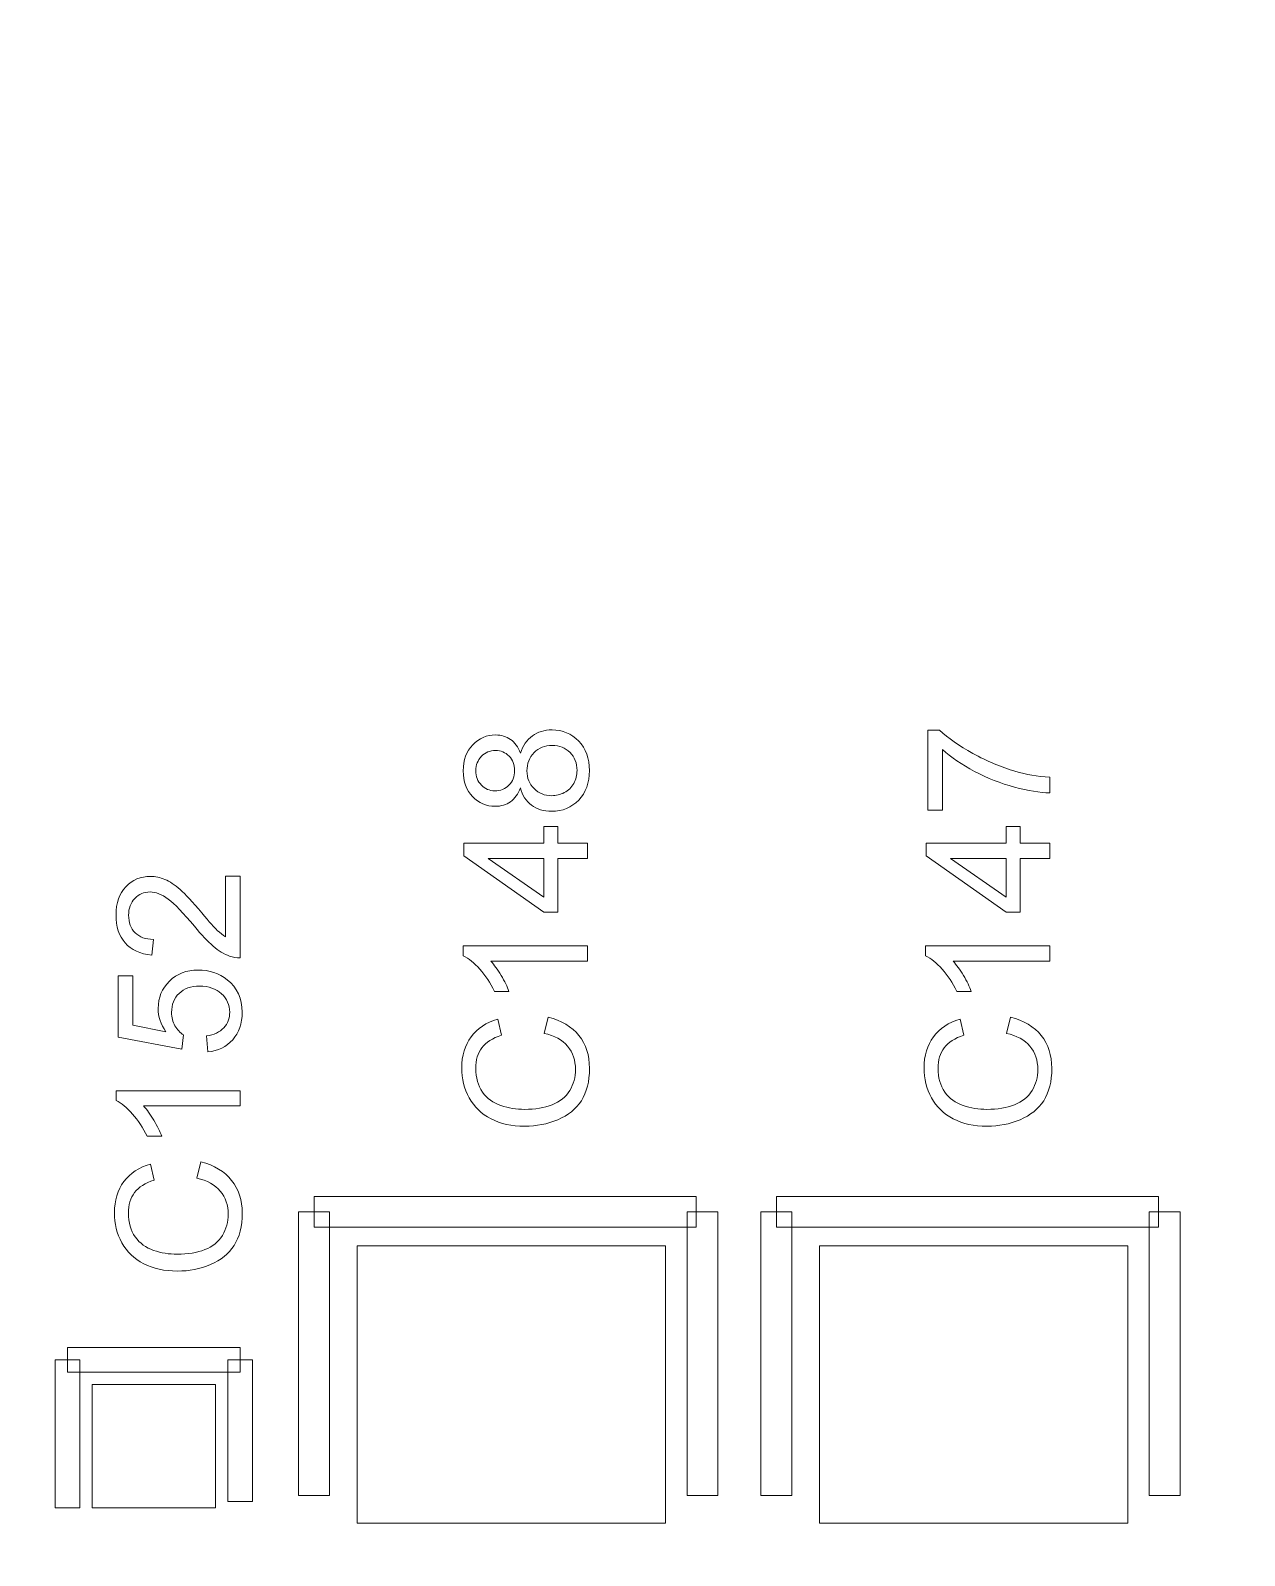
# Model space of a CAD drawing. Header units: millimetres. Extents: x -90 to 99, y -65 to 67.
# Drawn here: x -10.37 to -5.37, y -44.49 to -38.21 of the extents above; entities that cross this region are included whole.
import ezdxf

# ---------------------------------------------------------------- set-up
doc = ezdxf.new("R2010")
doc.units = ezdxf.units.MM
doc.header["$MEASUREMENT"] = 0
for name, color, linetype in [('BG_OUTLINE', 7, 'Continuous'), ('PG_SILKSCREEN_TOP', 7, 'Continuous'), ('PIN_TOP', 7, 'Continuous'), ('RD_SILKSCREEN_TOP', 7, 'Continuous')]:
    doc.layers.add(name, color=color, linetype=linetype)

msp = doc.modelspace()

# ---------------------------------------------------------------- linework, layer by layer
at = {"layer": 'BG_OUTLINE', "color": 3, "lineweight": 9}
msp.add_open_spline([(-71.7269, -61.8795), (-71.7269, -61.8795), (-71.7343, 42.2681), (-71.7343, 42.2681), (-71.7343, 42.2681), (-71.7348, 43.0066), (-71.4419, 43.715), (-70.92, 44.2375), (-70.92, 44.2375), (-70.3982, 44.76), (-69.6866, 45.0538), (-68.9482, 45.0543), (-68.9482, 45.0543), (-68.9482, 45.0543), (75.2046, 45.0543), (75.2046, 45.0543), (75.2046, 45.0543), (76.8319, 45.0552), (78.1763, 43.7805), (78.2661, 42.1556), (78.2661, 42.1556), (78.2661, 42.1556), (78.2661, 31.2814), (78.2661, 31.2814), (78.2661, 31.2814), (78.2661, 31.2814), (72.2646, 31.2814), (72.2646, 31.2814), (72.2646, 31.2814), (72.2646, 31.2814), (72.2646, 26.9814), (72.2646, 26.9814), (72.2646, 26.9814), (72.2646, 26.9814), (78.2661, 26.9814), (78.2661, 26.9814), (78.2661, 26.9814), (78.2661, 26.9814), (78.2661, 18.6553), (78.2661, 18.6553), (78.2661, 18.6553), (78.2661, 18.6553), (72.2496, 18.6553), (72.2496, 18.6553), (72.2496, 18.6553), (72.2496, 18.6553), (72.2496, 14.3553), (72.2496, 14.3553), (72.2496, 14.3553), (72.2496, 14.3553), (78.2661, 14.3553), (78.2661, 14.3553), (78.2661, 14.3553), (78.2661, 14.3553), (78.2661, 9.255), (78.2661, 9.255), (78.2661, 9.255), (78.2661, 9.255), (72.2648, 9.255), (72.2648, 9.255), (72.2648, 9.255), (72.2648, 9.255), (72.2648, 4.955), (72.2648, 4.955), (72.2648, 4.955), (72.2648, 4.955), (78.2661, 4.955), (78.2661, 4.955), (78.2661, 4.955), (78.2661, 4.955), (78.2661, -3.3762), (78.2661, -3.3762), (78.2661, -3.3762), (78.2661, -3.3762), (72.2445, -3.3762), (72.2445, -3.3762), (72.2445, -3.3762), (72.2445, -3.3762), (72.2445, -7.6762), (72.2445, -7.6762), (72.2445, -7.6762), (72.2445, -7.6762), (78.2661, -7.6762), (78.2661, -7.6762), (78.2661, -7.6762), (78.2661, -7.6762), (78.2661, -12.7615), (78.2661, -12.7615), (78.2661, -12.7615), (78.2661, -12.7615), (72.2651, -12.7615), (72.2651, -12.7615), (72.2651, -12.7615), (72.2651, -12.7615), (72.2651, -17.0615), (72.2651, -17.0615), (72.2651, -17.0615), (72.2651, -17.0615), (78.2661, -17.0615), (78.2661, -17.0615), (78.2661, -17.0615), (78.2661, -17.0615), (78.2661, -25.4097), (78.2661, -25.4097), (78.2661, -25.4097), (78.2661, -25.4097), (72.2656, -25.4097), (72.2656, -25.4097), (72.2656, -25.4097), (72.2656, -25.4097), (72.2656, -29.7097), (72.2656, -29.7097), (72.2656, -29.7097), (72.2656, -29.7097), (78.2661, -29.7097), (78.2661, -29.7097), (78.2661, -29.7097), (78.2661, -29.7097), (78.2661, -34.793), (78.2661, -34.793), (78.2661, -34.793), (78.2661, -34.793), (72.2679, -34.793), (72.2679, -34.793), (72.2679, -34.793), (72.2679, -34.793), (72.2679, -39.0929), (72.2679, -39.0929), (72.2679, -39.0929), (72.2679, -39.0929), (78.2661, -39.0929), (78.2661, -39.0929), (78.2661, -39.0929), (78.2661, -39.0929), (78.2661, -47.4269), (78.2661, -47.4269), (78.2661, -47.4269), (78.2661, -47.4269), (72.2679, -47.4269), (72.2679, -47.4269), (72.2679, -47.4269), (72.2679, -47.4269), (72.2679, -51.7269), (72.2679, -51.7269), (72.2679, -51.7269), (72.2679, -51.7269), (78.2661, -51.7269), (78.2661, -51.7269), (78.2661, -51.7269), (78.2661, -51.7269), (78.2661, -51.8138), (78.2661, -51.8138), (78.2661, -51.8138), (78.2661, -51.8138), (78.2656, -61.8468), (78.2656, -61.8468), (78.2656, -61.8468), (78.2661, -62.6669), (77.9407, -63.4536), (77.3612, -64.0339), (77.3612, -64.0339), (76.7817, -64.6142), (75.9915, -64.9405), (75.1713, -64.941), (75.1713, -64.941), (75.1713, -64.941), (-68.6609, -64.9456), (-68.6609, -64.9456), (-68.6609, -64.9456), (-69.4735, -64.9461), (-70.2531, -64.6237), (-70.8281, -64.0495), (-70.8281, -64.0495), (-71.4031, -63.4752), (-71.7264, -62.6922), (-71.7269, -61.8795)], degree=3, knots=[0, 0, 0, 0, 0.022727, 0.022727, 0.022727, 0.022727, 0.045455, 0.045455, 0.045455, 0.045455, 0.068182, 0.068182, 0.068182, 0.068182, 0.090909, 0.090909, 0.090909, 0.090909, 0.113636, 0.113636, 0.113636, 0.113636, 0.136364, 0.136364, 0.136364, 0.136364, 0.159091, 0.159091, 0.159091, 0.159091, 0.181818, 0.181818, 0.181818, 0.181818, 0.204545, 0.204545, 0.204545, 0.204545, 0.227273, 0.227273, 0.227273, 0.227273, 0.25, 0.25, 0.25, 0.25, 0.272727, 0.272727, 0.272727, 0.272727, 0.295455, 0.295455, 0.295455, 0.295455, 0.318182, 0.318182, 0.318182, 0.318182, 0.340909, 0.340909, 0.340909, 0.340909, 0.363636, 0.363636, 0.363636, 0.363636, 0.386364, 0.386364, 0.386364, 0.386364, 0.409091, 0.409091, 0.409091, 0.409091, 0.431818, 0.431818, 0.431818, 0.431818, 0.454545, 0.454545, 0.454545, 0.454545, 0.477273, 0.477273, 0.477273, 0.477273, 0.5, 0.5, 0.5, 0.5, 0.522727, 0.522727, 0.522727, 0.522727, 0.545455, 0.545455, 0.545455, 0.545455, 0.568182, 0.568182, 0.568182, 0.568182, 0.590909, 0.590909, 0.590909, 0.590909, 0.613636, 0.613636, 0.613636, 0.613636, 0.636364, 0.636364, 0.636364, 0.636364, 0.659091, 0.659091, 0.659091, 0.659091, 0.681818, 0.681818, 0.681818, 0.681818, 0.704545, 0.704545, 0.704545, 0.704545, 0.727273, 0.727273, 0.727273, 0.727273, 0.75, 0.75, 0.75, 0.75, 0.772727, 0.772727, 0.772727, 0.772727, 0.795455, 0.795455, 0.795455, 0.795455, 0.818182, 0.818182, 0.818182, 0.818182, 0.840909, 0.840909, 0.840909, 0.840909, 0.863636, 0.863636, 0.863636, 0.863636, 0.886364, 0.886364, 0.886364, 0.886364, 0.909091, 0.909091, 0.909091, 0.909091, 0.931818, 0.931818, 0.931818, 0.931818, 0.954545, 0.954545, 0.954545, 0.954545, 0.977273, 0.977273, 0.977273, 0.977273, 1, 1, 1, 1], dxfattribs=at)
at = {"layer": 'PG_SILKSCREEN_TOP', "color": 6, "lineweight": 9}
for points in [[(-9.1994, -43.1397), (-9.1994, -43.1397), (-9.1994, -43.0127), (-9.1994, -43.0127), (-9.1994, -43.0127), (-9.1994, -43.0127), (-7.6246, -43.0127), (-7.6246, -43.0127), (-7.6246, -43.0127), (-7.6246, -43.0127), (-7.6246, -43.1397), (-7.6246, -43.1397), (-7.6246, -43.1397), (-7.6246, -43.1397), (-9.1994, -43.1397), (-9.1994, -43.1397)], [(-7.2944, -43.1397), (-7.2944, -43.1397), (-7.2944, -43.0127), (-7.2944, -43.0127), (-7.2944, -43.0127), (-7.2944, -43.0127), (-5.7196, -43.0127), (-5.7196, -43.0127), (-5.7196, -43.0127), (-5.7196, -43.0127), (-5.7196, -43.1397), (-5.7196, -43.1397), (-5.7196, -43.1397), (-5.7196, -43.1397), (-7.2944, -43.1397), (-7.2944, -43.1397)], [(-9.1359, -44.2446), (-9.1359, -44.2446), (-9.2629, -44.2446), (-9.2629, -44.2446), (-9.2629, -44.2446), (-9.2629, -44.2446), (-9.2629, -43.0762), (-9.2629, -43.0762), (-9.2629, -43.0762), (-9.2629, -43.0762), (-9.1359, -43.0762), (-9.1359, -43.0762), (-9.1359, -43.0762), (-9.1359, -43.0762), (-9.1359, -44.2446), (-9.1359, -44.2446)], [(-7.6627, -43.0762), (-7.6627, -43.0762), (-7.5357, -43.0762), (-7.5357, -43.0762), (-7.5357, -43.0762), (-7.5357, -43.0762), (-7.5357, -44.2446), (-7.5357, -44.2446), (-7.5357, -44.2446), (-7.5357, -44.2446), (-7.6627, -44.2446), (-7.6627, -44.2446), (-7.6627, -44.2446), (-7.6627, -44.2446), (-7.6627, -43.0762), (-7.6627, -43.0762)], [(-7.2309, -44.2446), (-7.2309, -44.2446), (-7.3579, -44.2446), (-7.3579, -44.2446), (-7.3579, -44.2446), (-7.3579, -44.2446), (-7.3579, -43.0762), (-7.3579, -43.0762), (-7.3579, -43.0762), (-7.3579, -43.0762), (-7.2309, -43.0762), (-7.2309, -43.0762), (-7.2309, -43.0762), (-7.2309, -43.0762), (-7.2309, -44.2446), (-7.2309, -44.2446)], [(-5.7577, -43.0762), (-5.7577, -43.0762), (-5.6308, -43.0762), (-5.6308, -43.0762), (-5.6308, -43.0762), (-5.6308, -43.0762), (-5.6308, -44.2446), (-5.6308, -44.2446), (-5.6308, -44.2446), (-5.6308, -44.2446), (-5.7577, -44.2446), (-5.7577, -44.2446), (-5.7577, -44.2446), (-5.7577, -44.2446), (-5.7577, -43.0762), (-5.7577, -43.0762)], [(-10.2154, -43.7366), (-10.2154, -43.7366), (-10.2154, -43.635), (-10.2154, -43.635), (-10.2154, -43.635), (-10.2154, -43.635), (-9.5042, -43.635), (-9.5042, -43.635), (-9.5042, -43.635), (-9.5042, -43.635), (-9.5042, -43.7366), (-9.5042, -43.7366), (-9.5042, -43.7366), (-9.5042, -43.7366), (-10.2154, -43.7366), (-10.2154, -43.7366)], [(-10.1646, -44.2954), (-10.1646, -44.2954), (-10.2662, -44.2954), (-10.2662, -44.2954), (-10.2662, -44.2954), (-10.2662, -44.2954), (-10.2662, -43.6858), (-10.2662, -43.6858), (-10.2662, -43.6858), (-10.2662, -43.6858), (-10.1646, -43.6858), (-10.1646, -43.6858), (-10.1646, -43.6858), (-10.1646, -43.6858), (-10.1646, -44.2954), (-10.1646, -44.2954)], [(-9.555, -43.6858), (-9.555, -43.6858), (-9.4534, -43.6858), (-9.4534, -43.6858), (-9.4534, -43.6858), (-9.4534, -43.6858), (-9.4534, -44.27), (-9.4534, -44.27), (-9.4534, -44.27), (-9.4534, -44.27), (-9.555, -44.27), (-9.555, -44.27), (-9.555, -44.27), (-9.555, -44.27), (-9.555, -43.6858), (-9.555, -43.6858)]]:
    msp.add_open_spline(points, degree=3, knots=[0, 0, 0, 0, 0.25, 0.25, 0.25, 0.25, 0.5, 0.5, 0.5, 0.5, 0.75, 0.75, 0.75, 0.75, 1, 1, 1, 1], dxfattribs=at)
at = {"layer": 'PIN_TOP', "lineweight": 9}
for points in [[(-7.7516, -44.3589), (-7.7516, -44.3589), (-9.0216, -44.3589), (-9.0216, -44.3589), (-9.0216, -44.3589), (-9.0216, -44.3589), (-9.0216, -43.2159), (-9.0216, -43.2159), (-9.0216, -43.2159), (-9.0216, -43.2159), (-7.7516, -43.2159), (-7.7516, -43.2159), (-7.7516, -43.2159), (-7.7516, -43.2159), (-7.7516, -44.3589), (-7.7516, -44.3589)], [(-5.8466, -44.3589), (-5.8466, -44.3589), (-7.1166, -44.3589), (-7.1166, -44.3589), (-7.1166, -44.3589), (-7.1166, -44.3589), (-7.1166, -43.2159), (-7.1166, -43.2159), (-7.1166, -43.2159), (-7.1166, -43.2159), (-5.8466, -43.2159), (-5.8466, -43.2159), (-5.8466, -43.2159), (-5.8466, -43.2159), (-5.8466, -44.3589), (-5.8466, -44.3589)], [(-9.6058, -44.2954), (-9.6058, -44.2954), (-10.1138, -44.2954), (-10.1138, -44.2954), (-10.1138, -44.2954), (-10.1138, -44.2954), (-10.1138, -43.7874), (-10.1138, -43.7874), (-10.1138, -43.7874), (-10.1138, -43.7874), (-9.6058, -43.7874), (-9.6058, -43.7874), (-9.6058, -43.7874), (-9.6058, -43.7874), (-9.6058, -44.2954), (-9.6058, -44.2954)]]:
    msp.add_open_spline(points, degree=3, knots=[0, 0, 0, 0, 0.25, 0.25, 0.25, 0.25, 0.5, 0.5, 0.5, 0.5, 0.75, 0.75, 0.75, 0.75, 1, 1, 1, 1], dxfattribs=at)
at = {"layer": 'RD_SILKSCREEN_TOP', "color": 8, "lineweight": 9}
for points, knots in [([(-8.3493, -41.3283), (-8.3587, -41.3543), (-8.3723, -41.3735), (-8.3899, -41.3861), (-8.3899, -41.3861), (-8.4075, -41.3985), (-8.4286, -41.4048), (-8.4531, -41.4048), (-8.4531, -41.4048), (-8.4902, -41.4048), (-8.5213, -41.3915), (-8.5465, -41.3648), (-8.5465, -41.3648), (-8.5718, -41.3382), (-8.5844, -41.3029), (-8.5844, -41.2586), (-8.5844, -41.2586), (-8.5844, -41.2142), (-8.5715, -41.1784), (-8.5457, -41.1512), (-8.5457, -41.1512), (-8.5198, -41.1242), (-8.4884, -41.1107), (-8.4513, -41.1107), (-8.4513, -41.1107), (-8.4277, -41.1107), (-8.4072, -41.1169), (-8.3897, -41.1292), (-8.3897, -41.1292), (-8.3723, -41.1416), (-8.3587, -41.1604), (-8.3493, -41.1856), (-8.3493, -41.1856), (-8.3391, -41.1544), (-8.3227, -41.1306), (-8.3, -41.1143), (-8.3, -41.1143), (-8.2773, -41.098), (-8.2502, -41.0898), (-8.2188, -41.0898), (-8.2188, -41.0898), (-8.1751, -41.0898), (-8.1386, -41.1053), (-8.109, -41.136), (-8.109, -41.136), (-8.0794, -41.1668), (-8.0645, -41.2073), (-8.0645, -41.2576), (-8.0645, -41.2576), (-8.0645, -41.3078), (-8.0794, -41.3482), (-8.1091, -41.3791), (-8.1091, -41.3791), (-8.1389, -41.4099), (-8.176, -41.4253), (-8.2204, -41.4253), (-8.2204, -41.4253), (-8.2535, -41.4253), (-8.2812, -41.4169), (-8.3036, -41.4), (-8.3036, -41.4), (-8.3259, -41.3833), (-8.3412, -41.3594), (-8.3493, -41.3283)], [0, 0, 0, 0, 0.0625, 0.0625, 0.0625, 0.0625, 0.125, 0.125, 0.125, 0.125, 0.1875, 0.1875, 0.1875, 0.1875, 0.25, 0.25, 0.25, 0.25, 0.3125, 0.3125, 0.3125, 0.3125, 0.375, 0.375, 0.375, 0.375, 0.4375, 0.4375, 0.4375, 0.4375, 0.5, 0.5, 0.5, 0.5, 0.5625, 0.5625, 0.5625, 0.5625, 0.625, 0.625, 0.625, 0.625, 0.6875, 0.6875, 0.6875, 0.6875, 0.75, 0.75, 0.75, 0.75, 0.8125, 0.8125, 0.8125, 0.8125, 0.875, 0.875, 0.875, 0.875, 0.9375, 0.9375, 0.9375, 0.9375, 1, 1, 1, 1]), ([(-6.6106, -41.4204), (-6.6106, -41.4204), (-6.6707, -41.4204), (-6.6707, -41.4204), (-6.6707, -41.4204), (-6.6707, -41.4204), (-6.6707, -41.0909), (-6.6707, -41.0909), (-6.6707, -41.0909), (-6.6707, -41.0909), (-6.6221, -41.0909), (-6.6221, -41.0909), (-6.6221, -41.0909), (-6.5876, -41.1233), (-6.5417, -41.1554), (-6.4846, -41.1873), (-6.4846, -41.1873), (-6.4274, -41.219), (-6.3685, -41.2437), (-6.3082, -41.261), (-6.3082, -41.261), (-6.2655, -41.2736), (-6.2189, -41.2815), (-6.1682, -41.285), (-6.1682, -41.285), (-6.1682, -41.285), (-6.1682, -41.3492), (-6.1682, -41.3492), (-6.1682, -41.3492), (-6.2083, -41.3485), (-6.2566, -41.3407), (-6.3134, -41.3256), (-6.3134, -41.3256), (-6.3701, -41.3106), (-6.4248, -41.289), (-6.4775, -41.2609), (-6.4775, -41.2609), (-6.5301, -41.2327), (-6.5745, -41.2028), (-6.6106, -41.171), (-6.6106, -41.171), (-6.6106, -41.171), (-6.6106, -41.4204), (-6.6106, -41.4204)], [0, 0, 0, 0, 0.090909, 0.090909, 0.090909, 0.090909, 0.181818, 0.181818, 0.181818, 0.181818, 0.272727, 0.272727, 0.272727, 0.272727, 0.363636, 0.363636, 0.363636, 0.363636, 0.454545, 0.454545, 0.454545, 0.454545, 0.545455, 0.545455, 0.545455, 0.545455, 0.636364, 0.636364, 0.636364, 0.636364, 0.727273, 0.727273, 0.727273, 0.727273, 0.818182, 0.818182, 0.818182, 0.818182, 0.909091, 0.909091, 0.909091, 0.909091, 1, 1, 1, 1]), ([(-8.2201, -41.3611), (-8.2023, -41.3611), (-8.185, -41.3568), (-8.1684, -41.3484), (-8.1684, -41.3484), (-8.1517, -41.34), (-8.1387, -41.3274), (-8.1296, -41.3107), (-8.1296, -41.3107), (-8.1205, -41.294), (-8.1159, -41.2761), (-8.1159, -41.2569), (-8.1159, -41.2569), (-8.1159, -41.227), (-8.1255, -41.2023), (-8.1448, -41.1829), (-8.1448, -41.1829), (-8.164, -41.1635), (-8.1884, -41.1537), (-8.218, -41.1537), (-8.218, -41.1537), (-8.2482, -41.1537), (-8.273, -41.1637), (-8.2927, -41.1837), (-8.2927, -41.1837), (-8.3124, -41.2038), (-8.3222, -41.2289), (-8.3222, -41.259), (-8.3222, -41.259), (-8.3222, -41.2884), (-8.3125, -41.3127), (-8.2931, -41.332), (-8.2931, -41.332), (-8.2735, -41.3513), (-8.2492, -41.3611), (-8.2201, -41.3611)], [0, 0, 0, 0, 0.111111, 0.111111, 0.111111, 0.111111, 0.222222, 0.222222, 0.222222, 0.222222, 0.333333, 0.333333, 0.333333, 0.333333, 0.444444, 0.444444, 0.444444, 0.444444, 0.555556, 0.555556, 0.555556, 0.555556, 0.666667, 0.666667, 0.666667, 0.666667, 0.777778, 0.777778, 0.777778, 0.777778, 0.888889, 0.888889, 0.888889, 0.888889, 1, 1, 1, 1]), ([(-8.4552, -41.3409), (-8.4312, -41.3409), (-8.4115, -41.3331), (-8.3962, -41.3177), (-8.3962, -41.3177), (-8.3809, -41.3021), (-8.3732, -41.282), (-8.3732, -41.2572), (-8.3732, -41.2572), (-8.3732, -41.2332), (-8.3808, -41.2134), (-8.396, -41.1979), (-8.396, -41.1979), (-8.4111, -41.1825), (-8.4297, -41.175), (-8.4517, -41.175), (-8.4517, -41.175), (-8.4747, -41.175), (-8.4939, -41.1828), (-8.5095, -41.1987), (-8.5095, -41.1987), (-8.5252, -41.2145), (-8.533, -41.2342), (-8.533, -41.2579), (-8.533, -41.2579), (-8.533, -41.2818), (-8.5253, -41.3015), (-8.5101, -41.3173), (-8.5101, -41.3173), (-8.4948, -41.3331), (-8.4765, -41.3409), (-8.4552, -41.3409)], [0, 0, 0, 0, 0.125, 0.125, 0.125, 0.125, 0.25, 0.25, 0.25, 0.25, 0.375, 0.375, 0.375, 0.375, 0.5, 0.5, 0.5, 0.5, 0.625, 0.625, 0.625, 0.625, 0.75, 0.75, 0.75, 0.75, 0.875, 0.875, 0.875, 0.875, 1, 1, 1, 1]), ([(-8.0732, -41.6198), (-8.0732, -41.6198), (-8.1951, -41.6198), (-8.1951, -41.6198), (-8.1951, -41.6198), (-8.1951, -41.6198), (-8.1951, -41.8406), (-8.1951, -41.8406), (-8.1951, -41.8406), (-8.1951, -41.8406), (-8.2524, -41.8406), (-8.2524, -41.8406), (-8.2524, -41.8406), (-8.2524, -41.8406), (-8.5823, -41.6083), (-8.5823, -41.6083), (-8.5823, -41.6083), (-8.5823, -41.6083), (-8.5823, -41.5572), (-8.5823, -41.5572), (-8.5823, -41.5572), (-8.5823, -41.5572), (-8.2524, -41.5572), (-8.2524, -41.5572), (-8.2524, -41.5572), (-8.2524, -41.5572), (-8.2524, -41.4884), (-8.2524, -41.4884), (-8.2524, -41.4884), (-8.2524, -41.4884), (-8.1951, -41.4884), (-8.1951, -41.4884), (-8.1951, -41.4884), (-8.1951, -41.4884), (-8.1951, -41.5572), (-8.1951, -41.5572), (-8.1951, -41.5572), (-8.1951, -41.5572), (-8.0732, -41.5572), (-8.0732, -41.5572), (-8.0732, -41.5572), (-8.0732, -41.5572), (-8.0732, -41.6198), (-8.0732, -41.6198)], [0, 0, 0, 0, 0.090909, 0.090909, 0.090909, 0.090909, 0.181818, 0.181818, 0.181818, 0.181818, 0.272727, 0.272727, 0.272727, 0.272727, 0.363636, 0.363636, 0.363636, 0.363636, 0.454545, 0.454545, 0.454545, 0.454545, 0.545455, 0.545455, 0.545455, 0.545455, 0.636364, 0.636364, 0.636364, 0.636364, 0.727273, 0.727273, 0.727273, 0.727273, 0.818182, 0.818182, 0.818182, 0.818182, 0.909091, 0.909091, 0.909091, 0.909091, 1, 1, 1, 1]), ([(-6.1682, -41.6198), (-6.1682, -41.6198), (-6.2901, -41.6198), (-6.2901, -41.6198), (-6.2901, -41.6198), (-6.2901, -41.6198), (-6.2901, -41.8406), (-6.2901, -41.8406), (-6.2901, -41.8406), (-6.2901, -41.8406), (-6.3474, -41.8406), (-6.3474, -41.8406), (-6.3474, -41.8406), (-6.3474, -41.8406), (-6.6773, -41.6083), (-6.6773, -41.6083), (-6.6773, -41.6083), (-6.6773, -41.6083), (-6.6773, -41.5572), (-6.6773, -41.5572), (-6.6773, -41.5572), (-6.6773, -41.5572), (-6.3474, -41.5572), (-6.3474, -41.5572), (-6.3474, -41.5572), (-6.3474, -41.5572), (-6.3474, -41.4884), (-6.3474, -41.4884), (-6.3474, -41.4884), (-6.3474, -41.4884), (-6.2901, -41.4884), (-6.2901, -41.4884), (-6.2901, -41.4884), (-6.2901, -41.4884), (-6.2901, -41.5572), (-6.2901, -41.5572), (-6.2901, -41.5572), (-6.2901, -41.5572), (-6.1682, -41.5572), (-6.1682, -41.5572), (-6.1682, -41.5572), (-6.1682, -41.5572), (-6.1682, -41.6198), (-6.1682, -41.6198)], [0, 0, 0, 0, 0.090909, 0.090909, 0.090909, 0.090909, 0.181818, 0.181818, 0.181818, 0.181818, 0.272727, 0.272727, 0.272727, 0.272727, 0.363636, 0.363636, 0.363636, 0.363636, 0.454545, 0.454545, 0.454545, 0.454545, 0.545455, 0.545455, 0.545455, 0.545455, 0.636364, 0.636364, 0.636364, 0.636364, 0.727273, 0.727273, 0.727273, 0.727273, 0.818182, 0.818182, 0.818182, 0.818182, 0.909091, 0.909091, 0.909091, 0.909091, 1, 1, 1, 1]), ([(-8.2524, -41.6198), (-8.2524, -41.6198), (-8.4819, -41.6198), (-8.4819, -41.6198), (-8.4819, -41.6198), (-8.4819, -41.6198), (-8.2524, -41.7791), (-8.2524, -41.7791), (-8.2524, -41.7791), (-8.2524, -41.7791), (-8.2524, -41.6198), (-8.2524, -41.6198)], [0, 0, 0, 0, 0.333333, 0.333333, 0.333333, 0.333333, 0.666667, 0.666667, 0.666667, 0.666667, 1, 1, 1, 1]), ([(-6.3474, -41.6198), (-6.3474, -41.6198), (-6.5769, -41.6198), (-6.5769, -41.6198), (-6.5769, -41.6198), (-6.5769, -41.6198), (-6.3474, -41.7791), (-6.3474, -41.7791), (-6.3474, -41.7791), (-6.3474, -41.7791), (-6.3474, -41.6198), (-6.3474, -41.6198)], [0, 0, 0, 0, 0.333333, 0.333333, 0.333333, 0.333333, 0.666667, 0.666667, 0.666667, 0.666667, 1, 1, 1, 1]), ([(-9.5643, -41.6929), (-9.5643, -41.6929), (-9.5042, -41.6929), (-9.5042, -41.6929), (-9.5042, -41.6929), (-9.5042, -41.6929), (-9.5042, -42.0294), (-9.5042, -42.0294), (-9.5042, -42.0294), (-9.5193, -42.0299), (-9.5337, -42.0275), (-9.5476, -42.0222), (-9.5476, -42.0222), (-9.5706, -42.0137), (-9.5931, -41.9999), (-9.6154, -41.9811), (-9.6154, -41.9811), (-9.6375, -41.9621), (-9.6633, -41.9348), (-9.6924, -41.8993), (-9.6924, -41.8993), (-9.7378, -41.8439), (-9.7737, -41.8065), (-9.8003, -41.787), (-9.8003, -41.787), (-9.8267, -41.7676), (-9.8519, -41.7579), (-9.8754, -41.7579), (-9.8754, -41.7579), (-9.9002, -41.7579), (-9.9211, -41.7668), (-9.9382, -41.7844), (-9.9382, -41.7844), (-9.9551, -41.8022), (-9.9636, -41.8253), (-9.9636, -41.8538), (-9.9636, -41.8538), (-9.9636, -41.8839), (-9.9546, -41.9079), (-9.9365, -41.9259), (-9.9365, -41.9259), (-9.9185, -41.9441), (-9.8935, -41.9532), (-9.8616, -41.9534), (-9.8616, -41.9534), (-9.8616, -41.9534), (-9.8681, -42.0177), (-9.8681, -42.0177), (-9.8681, -42.0177), (-9.9161, -42.0133), (-9.9526, -41.9967), (-9.9777, -41.968), (-9.9777, -41.968), (-10.0029, -41.9393), (-10.0154, -41.9007), (-10.0154, -41.8523), (-10.0154, -41.8523), (-10.0154, -41.8035), (-10.0018, -41.7649), (-9.9748, -41.7364), (-9.9748, -41.7364), (-9.9476, -41.7078), (-9.9141, -41.6936), (-9.874, -41.6936), (-9.874, -41.6936), (-9.8536, -41.6936), (-9.8336, -41.6978), (-9.8139, -41.7062), (-9.8139, -41.7062), (-9.7943, -41.7145), (-9.7735, -41.7284), (-9.7518, -41.7477), (-9.7518, -41.7477), (-9.73, -41.767), (-9.7001, -41.7991), (-9.6622, -41.844), (-9.6622, -41.844), (-9.6307, -41.8815), (-9.6093, -41.9056), (-9.5981, -41.9162), (-9.5981, -41.9162), (-9.5869, -41.9269), (-9.5757, -41.9357), (-9.5643, -41.9427), (-9.5643, -41.9427), (-9.5643, -41.9427), (-9.5643, -41.6929), (-9.5643, -41.6929)], [0, 0, 0, 0, 0.045455, 0.045455, 0.045455, 0.045455, 0.090909, 0.090909, 0.090909, 0.090909, 0.136364, 0.136364, 0.136364, 0.136364, 0.181818, 0.181818, 0.181818, 0.181818, 0.227273, 0.227273, 0.227273, 0.227273, 0.272727, 0.272727, 0.272727, 0.272727, 0.318182, 0.318182, 0.318182, 0.318182, 0.363636, 0.363636, 0.363636, 0.363636, 0.409091, 0.409091, 0.409091, 0.409091, 0.454545, 0.454545, 0.454545, 0.454545, 0.5, 0.5, 0.5, 0.5, 0.545455, 0.545455, 0.545455, 0.545455, 0.590909, 0.590909, 0.590909, 0.590909, 0.636364, 0.636364, 0.636364, 0.636364, 0.681818, 0.681818, 0.681818, 0.681818, 0.727273, 0.727273, 0.727273, 0.727273, 0.772727, 0.772727, 0.772727, 0.772727, 0.818182, 0.818182, 0.818182, 0.818182, 0.863636, 0.863636, 0.863636, 0.863636, 0.909091, 0.909091, 0.909091, 0.909091, 0.954545, 0.954545, 0.954545, 0.954545, 1, 1, 1, 1]), ([(-8.0732, -41.9802), (-8.0732, -41.9802), (-8.0732, -42.0426), (-8.0732, -42.0426), (-8.0732, -42.0426), (-8.0732, -42.0426), (-8.4715, -42.0426), (-8.4715, -42.0426), (-8.4715, -42.0426), (-8.4571, -42.0577), (-8.4428, -42.0774), (-8.4284, -42.1018), (-8.4284, -42.1018), (-8.4141, -42.1263), (-8.4033, -42.1483), (-8.3962, -42.1677), (-8.3962, -42.1677), (-8.3962, -42.1677), (-8.4565, -42.1677), (-8.4565, -42.1677), (-8.4565, -42.1677), (-8.473, -42.1327), (-8.4929, -42.1021), (-8.5163, -42.076), (-8.5163, -42.076), (-8.5397, -42.0499), (-8.5624, -42.0313), (-8.5844, -42.0204), (-8.5844, -42.0204), (-8.5844, -42.0204), (-8.5844, -41.9802), (-8.5844, -41.9802), (-8.5844, -41.9802), (-8.5844, -41.9802), (-8.0732, -41.9802), (-8.0732, -41.9802)], [0, 0, 0, 0, 0.111111, 0.111111, 0.111111, 0.111111, 0.222222, 0.222222, 0.222222, 0.222222, 0.333333, 0.333333, 0.333333, 0.333333, 0.444444, 0.444444, 0.444444, 0.444444, 0.555556, 0.555556, 0.555556, 0.555556, 0.666667, 0.666667, 0.666667, 0.666667, 0.777778, 0.777778, 0.777778, 0.777778, 0.888889, 0.888889, 0.888889, 0.888889, 1, 1, 1, 1]), ([(-6.1682, -41.9802), (-6.1682, -41.9802), (-6.1682, -42.0426), (-6.1682, -42.0426), (-6.1682, -42.0426), (-6.1682, -42.0426), (-6.5665, -42.0426), (-6.5665, -42.0426), (-6.5665, -42.0426), (-6.5521, -42.0577), (-6.5378, -42.0774), (-6.5234, -42.1018), (-6.5234, -42.1018), (-6.5091, -42.1263), (-6.4983, -42.1483), (-6.4912, -42.1677), (-6.4912, -42.1677), (-6.4912, -42.1677), (-6.5515, -42.1677), (-6.5515, -42.1677), (-6.5515, -42.1677), (-6.568, -42.1327), (-6.5879, -42.1021), (-6.6113, -42.076), (-6.6113, -42.076), (-6.6347, -42.0499), (-6.6574, -42.0313), (-6.6794, -42.0204), (-6.6794, -42.0204), (-6.6794, -42.0204), (-6.6794, -41.9802), (-6.6794, -41.9802), (-6.6794, -41.9802), (-6.6794, -41.9802), (-6.1682, -41.9802), (-6.1682, -41.9802)], [0, 0, 0, 0, 0.111111, 0.111111, 0.111111, 0.111111, 0.222222, 0.222222, 0.222222, 0.222222, 0.333333, 0.333333, 0.333333, 0.333333, 0.444444, 0.444444, 0.444444, 0.444444, 0.555556, 0.555556, 0.555556, 0.555556, 0.666667, 0.666667, 0.666667, 0.666667, 0.777778, 0.777778, 0.777778, 0.777778, 0.888889, 0.888889, 0.888889, 0.888889, 1, 1, 1, 1]), ([(-9.6375, -42.417), (-9.6375, -42.417), (-9.6431, -42.3513), (-9.6431, -42.3513), (-9.6431, -42.3513), (-9.6111, -42.3465), (-9.5872, -42.3352), (-9.5711, -42.3175), (-9.5711, -42.3175), (-9.5549, -42.2998), (-9.5469, -42.2784), (-9.5469, -42.2534), (-9.5469, -42.2534), (-9.5469, -42.2233), (-9.5583, -42.1978), (-9.5809, -42.1771), (-9.5809, -42.1771), (-9.6036, -42.1562), (-9.6338, -42.1458), (-9.6712, -42.1458), (-9.6712, -42.1458), (-9.7069, -42.1458), (-9.735, -42.1557), (-9.7556, -42.1758), (-9.7556, -42.1758), (-9.7762, -42.1958), (-9.7865, -42.222), (-9.7865, -42.2545), (-9.7865, -42.2545), (-9.7865, -42.2746), (-9.7819, -42.2928), (-9.7728, -42.309), (-9.7728, -42.309), (-9.7637, -42.3252), (-9.7518, -42.3379), (-9.7372, -42.3472), (-9.7372, -42.3472), (-9.7372, -42.3472), (-9.7448, -42.4058), (-9.7448, -42.4058), (-9.7448, -42.4058), (-9.7448, -42.4058), (-10.0063, -42.3565), (-10.0063, -42.3565), (-10.0063, -42.3565), (-10.0063, -42.3565), (-10.0063, -42.1033), (-10.0063, -42.1033), (-10.0063, -42.1033), (-10.0063, -42.1033), (-9.9466, -42.1033), (-9.9466, -42.1033), (-9.9466, -42.1033), (-9.9466, -42.1033), (-9.9466, -42.3065), (-9.9466, -42.3065), (-9.9466, -42.3065), (-9.9466, -42.3065), (-9.8098, -42.334), (-9.8098, -42.334), (-9.8098, -42.334), (-9.8311, -42.3034), (-9.8418, -42.2713), (-9.8418, -42.2378), (-9.8418, -42.2378), (-9.8418, -42.1933), (-9.8264, -42.1559), (-9.7956, -42.1253), (-9.7956, -42.1253), (-9.7647, -42.0947), (-9.7251, -42.0794), (-9.6768, -42.0794), (-9.6768, -42.0794), (-9.6307, -42.0794), (-9.5908, -42.0929), (-9.5573, -42.1197), (-9.5573, -42.1197), (-9.5162, -42.1524), (-9.4955, -42.197), (-9.4955, -42.2534), (-9.4955, -42.2534), (-9.4955, -42.2998), (-9.5085, -42.3376), (-9.5344, -42.3668), (-9.5344, -42.3668), (-9.5604, -42.3961), (-9.5948, -42.4128), (-9.6375, -42.417)], [0, 0, 0, 0, 0.045455, 0.045455, 0.045455, 0.045455, 0.090909, 0.090909, 0.090909, 0.090909, 0.136364, 0.136364, 0.136364, 0.136364, 0.181818, 0.181818, 0.181818, 0.181818, 0.227273, 0.227273, 0.227273, 0.227273, 0.272727, 0.272727, 0.272727, 0.272727, 0.318182, 0.318182, 0.318182, 0.318182, 0.363636, 0.363636, 0.363636, 0.363636, 0.409091, 0.409091, 0.409091, 0.409091, 0.454545, 0.454545, 0.454545, 0.454545, 0.5, 0.5, 0.5, 0.5, 0.545455, 0.545455, 0.545455, 0.545455, 0.590909, 0.590909, 0.590909, 0.590909, 0.636364, 0.636364, 0.636364, 0.636364, 0.681818, 0.681818, 0.681818, 0.681818, 0.727273, 0.727273, 0.727273, 0.727273, 0.772727, 0.772727, 0.772727, 0.772727, 0.818182, 0.818182, 0.818182, 0.818182, 0.863636, 0.863636, 0.863636, 0.863636, 0.909091, 0.909091, 0.909091, 0.909091, 0.954545, 0.954545, 0.954545, 0.954545, 1, 1, 1, 1]), ([(-8.2517, -42.3406), (-8.2517, -42.3406), (-8.2346, -42.2732), (-8.2346, -42.2732), (-8.2346, -42.2732), (-8.1794, -42.2873), (-8.1372, -42.3128), (-8.108, -42.3494), (-8.108, -42.3494), (-8.079, -42.3861), (-8.0645, -42.431), (-8.0645, -42.4841), (-8.0645, -42.4841), (-8.0645, -42.5389), (-8.0757, -42.5835), (-8.098, -42.6179), (-8.098, -42.6179), (-8.1204, -42.6523), (-8.1527, -42.6785), (-8.1951, -42.6964), (-8.1951, -42.6964), (-8.2375, -42.7143), (-8.283, -42.7233), (-8.3316, -42.7233), (-8.3316, -42.7233), (-8.3846, -42.7233), (-8.4308, -42.7132), (-8.4703, -42.6929), (-8.4703, -42.6929), (-8.5098, -42.6726), (-8.5397, -42.6438), (-8.5603, -42.6064), (-8.5603, -42.6064), (-8.5808, -42.569), (-8.591, -42.5279), (-8.591, -42.483), (-8.591, -42.483), (-8.591, -42.432), (-8.578, -42.3892), (-8.5521, -42.3545), (-8.5521, -42.3545), (-8.5261, -42.3198), (-8.4897, -42.2956), (-8.4427, -42.282), (-8.4427, -42.282), (-8.4427, -42.282), (-8.427, -42.3482), (-8.427, -42.3482), (-8.427, -42.3482), (-8.4641, -42.3601), (-8.491, -42.3771), (-8.508, -42.3997), (-8.508, -42.3997), (-8.5249, -42.4221), (-8.5333, -42.4503), (-8.5333, -42.4844), (-8.5333, -42.4844), (-8.5333, -42.5235), (-8.524, -42.5561), (-8.5053, -42.5824), (-8.5053, -42.5824), (-8.4864, -42.6088), (-8.4613, -42.6272), (-8.4296, -42.6378), (-8.4296, -42.6378), (-8.3981, -42.6485), (-8.3655, -42.6538), (-8.332, -42.6538), (-8.332, -42.6538), (-8.2886, -42.6538), (-8.2509, -42.6475), (-8.2185, -42.635), (-8.2185, -42.635), (-8.1863, -42.6223), (-8.1621, -42.6027), (-8.1461, -42.576), (-8.1461, -42.576), (-8.1301, -42.5494), (-8.1222, -42.5206), (-8.1222, -42.4895), (-8.1222, -42.4895), (-8.1222, -42.4518), (-8.1331, -42.4199), (-8.1548, -42.3937), (-8.1548, -42.3937), (-8.1766, -42.3675), (-8.2089, -42.3499), (-8.2517, -42.3406)], [0, 0, 0, 0, 0.045455, 0.045455, 0.045455, 0.045455, 0.090909, 0.090909, 0.090909, 0.090909, 0.136364, 0.136364, 0.136364, 0.136364, 0.181818, 0.181818, 0.181818, 0.181818, 0.227273, 0.227273, 0.227273, 0.227273, 0.272727, 0.272727, 0.272727, 0.272727, 0.318182, 0.318182, 0.318182, 0.318182, 0.363636, 0.363636, 0.363636, 0.363636, 0.409091, 0.409091, 0.409091, 0.409091, 0.454545, 0.454545, 0.454545, 0.454545, 0.5, 0.5, 0.5, 0.5, 0.545455, 0.545455, 0.545455, 0.545455, 0.590909, 0.590909, 0.590909, 0.590909, 0.636364, 0.636364, 0.636364, 0.636364, 0.681818, 0.681818, 0.681818, 0.681818, 0.727273, 0.727273, 0.727273, 0.727273, 0.772727, 0.772727, 0.772727, 0.772727, 0.818182, 0.818182, 0.818182, 0.818182, 0.863636, 0.863636, 0.863636, 0.863636, 0.909091, 0.909091, 0.909091, 0.909091, 0.954545, 0.954545, 0.954545, 0.954545, 1, 1, 1, 1]), ([(-6.3467, -42.3406), (-6.3467, -42.3406), (-6.3296, -42.2732), (-6.3296, -42.2732), (-6.3296, -42.2732), (-6.2744, -42.2873), (-6.2322, -42.3128), (-6.203, -42.3494), (-6.203, -42.3494), (-6.174, -42.3861), (-6.1595, -42.431), (-6.1595, -42.4841), (-6.1595, -42.4841), (-6.1595, -42.5389), (-6.1707, -42.5835), (-6.193, -42.6179), (-6.193, -42.6179), (-6.2154, -42.6523), (-6.2477, -42.6785), (-6.2901, -42.6964), (-6.2901, -42.6964), (-6.3325, -42.7143), (-6.378, -42.7233), (-6.4266, -42.7233), (-6.4266, -42.7233), (-6.4796, -42.7233), (-6.5258, -42.7132), (-6.5653, -42.6929), (-6.5653, -42.6929), (-6.6048, -42.6726), (-6.6347, -42.6438), (-6.6553, -42.6064), (-6.6553, -42.6064), (-6.6758, -42.569), (-6.686, -42.5279), (-6.686, -42.483), (-6.686, -42.483), (-6.686, -42.432), (-6.673, -42.3892), (-6.6471, -42.3545), (-6.6471, -42.3545), (-6.6211, -42.3198), (-6.5847, -42.2956), (-6.5377, -42.282), (-6.5377, -42.282), (-6.5377, -42.282), (-6.522, -42.3482), (-6.522, -42.3482), (-6.522, -42.3482), (-6.5591, -42.3601), (-6.586, -42.3771), (-6.603, -42.3997), (-6.603, -42.3997), (-6.6199, -42.4221), (-6.6283, -42.4503), (-6.6283, -42.4844), (-6.6283, -42.4844), (-6.6283, -42.5235), (-6.619, -42.5561), (-6.6003, -42.5824), (-6.6003, -42.5824), (-6.5814, -42.6088), (-6.5563, -42.6272), (-6.5246, -42.6378), (-6.5246, -42.6378), (-6.4931, -42.6485), (-6.4605, -42.6538), (-6.427, -42.6538), (-6.427, -42.6538), (-6.3836, -42.6538), (-6.3459, -42.6475), (-6.3135, -42.635), (-6.3135, -42.635), (-6.2813, -42.6223), (-6.2571, -42.6027), (-6.2411, -42.576), (-6.2411, -42.576), (-6.2251, -42.5494), (-6.2172, -42.5206), (-6.2172, -42.4895), (-6.2172, -42.4895), (-6.2172, -42.4518), (-6.2281, -42.4199), (-6.2498, -42.3937), (-6.2498, -42.3937), (-6.2716, -42.3675), (-6.3039, -42.3499), (-6.3467, -42.3406)], [0, 0, 0, 0, 0.045455, 0.045455, 0.045455, 0.045455, 0.090909, 0.090909, 0.090909, 0.090909, 0.136364, 0.136364, 0.136364, 0.136364, 0.181818, 0.181818, 0.181818, 0.181818, 0.227273, 0.227273, 0.227273, 0.227273, 0.272727, 0.272727, 0.272727, 0.272727, 0.318182, 0.318182, 0.318182, 0.318182, 0.363636, 0.363636, 0.363636, 0.363636, 0.409091, 0.409091, 0.409091, 0.409091, 0.454545, 0.454545, 0.454545, 0.454545, 0.5, 0.5, 0.5, 0.5, 0.545455, 0.545455, 0.545455, 0.545455, 0.590909, 0.590909, 0.590909, 0.590909, 0.636364, 0.636364, 0.636364, 0.636364, 0.681818, 0.681818, 0.681818, 0.681818, 0.727273, 0.727273, 0.727273, 0.727273, 0.772727, 0.772727, 0.772727, 0.772727, 0.818182, 0.818182, 0.818182, 0.818182, 0.863636, 0.863636, 0.863636, 0.863636, 0.909091, 0.909091, 0.909091, 0.909091, 0.954545, 0.954545, 0.954545, 0.954545, 1, 1, 1, 1]), ([(-9.5042, -42.5771), (-9.5042, -42.5771), (-9.5042, -42.6395), (-9.5042, -42.6395), (-9.5042, -42.6395), (-9.5042, -42.6395), (-9.9025, -42.6395), (-9.9025, -42.6395), (-9.9025, -42.6395), (-9.8881, -42.6546), (-9.8738, -42.6743), (-9.8594, -42.6987), (-9.8594, -42.6987), (-9.8451, -42.7232), (-9.8343, -42.7452), (-9.8272, -42.7646), (-9.8272, -42.7646), (-9.8272, -42.7646), (-9.8875, -42.7646), (-9.8875, -42.7646), (-9.8875, -42.7646), (-9.904, -42.7296), (-9.9239, -42.699), (-9.9473, -42.6729), (-9.9473, -42.6729), (-9.9707, -42.6468), (-9.9934, -42.6282), (-10.0154, -42.6173), (-10.0154, -42.6173), (-10.0154, -42.6173), (-10.0154, -42.5771), (-10.0154, -42.5771), (-10.0154, -42.5771), (-10.0154, -42.5771), (-9.5042, -42.5771), (-9.5042, -42.5771)], [0, 0, 0, 0, 0.111111, 0.111111, 0.111111, 0.111111, 0.222222, 0.222222, 0.222222, 0.222222, 0.333333, 0.333333, 0.333333, 0.333333, 0.444444, 0.444444, 0.444444, 0.444444, 0.555556, 0.555556, 0.555556, 0.555556, 0.666667, 0.666667, 0.666667, 0.666667, 0.777778, 0.777778, 0.777778, 0.777778, 0.888889, 0.888889, 0.888889, 0.888889, 1, 1, 1, 1]), ([(-9.6827, -42.9375), (-9.6827, -42.9375), (-9.6656, -42.8701), (-9.6656, -42.8701), (-9.6656, -42.8701), (-9.6104, -42.8842), (-9.5682, -42.9097), (-9.539, -42.9463), (-9.539, -42.9463), (-9.51, -42.983), (-9.4955, -43.0279), (-9.4955, -43.081), (-9.4955, -43.081), (-9.4955, -43.1358), (-9.5067, -43.1804), (-9.529, -43.2148), (-9.529, -43.2148), (-9.5514, -43.2492), (-9.5837, -43.2754), (-9.6261, -43.2933), (-9.6261, -43.2933), (-9.6685, -43.3112), (-9.714, -43.3202), (-9.7626, -43.3202), (-9.7626, -43.3202), (-9.8156, -43.3202), (-9.8618, -43.3101), (-9.9013, -43.2898), (-9.9013, -43.2898), (-9.9408, -43.2695), (-9.9707, -43.2407), (-9.9913, -43.2033), (-9.9913, -43.2033), (-10.0118, -43.1659), (-10.022, -43.1248), (-10.022, -43.0799), (-10.022, -43.0799), (-10.022, -43.0289), (-10.009, -42.9861), (-9.9831, -42.9514), (-9.9831, -42.9514), (-9.9571, -42.9167), (-9.9207, -42.8925), (-9.8737, -42.8789), (-9.8737, -42.8789), (-9.8737, -42.8789), (-9.858, -42.9451), (-9.858, -42.9451), (-9.858, -42.9451), (-9.8951, -42.957), (-9.922, -42.974), (-9.939, -42.9966), (-9.939, -42.9966), (-9.9559, -43.019), (-9.9643, -43.0472), (-9.9643, -43.0813), (-9.9643, -43.0813), (-9.9643, -43.1204), (-9.955, -43.153), (-9.9363, -43.1793), (-9.9363, -43.1793), (-9.9174, -43.2057), (-9.8923, -43.2241), (-9.8606, -43.2347), (-9.8606, -43.2347), (-9.8291, -43.2454), (-9.7965, -43.2507), (-9.763, -43.2507), (-9.763, -43.2507), (-9.7196, -43.2507), (-9.6819, -43.2444), (-9.6495, -43.2319), (-9.6495, -43.2319), (-9.6173, -43.2192), (-9.5931, -43.1996), (-9.5771, -43.1729), (-9.5771, -43.1729), (-9.5611, -43.1463), (-9.5532, -43.1175), (-9.5532, -43.0864), (-9.5532, -43.0864), (-9.5532, -43.0487), (-9.5641, -43.0168), (-9.5858, -42.9906), (-9.5858, -42.9906), (-9.6076, -42.9644), (-9.6399, -42.9468), (-9.6827, -42.9375)], [0, 0, 0, 0, 0.045455, 0.045455, 0.045455, 0.045455, 0.090909, 0.090909, 0.090909, 0.090909, 0.136364, 0.136364, 0.136364, 0.136364, 0.181818, 0.181818, 0.181818, 0.181818, 0.227273, 0.227273, 0.227273, 0.227273, 0.272727, 0.272727, 0.272727, 0.272727, 0.318182, 0.318182, 0.318182, 0.318182, 0.363636, 0.363636, 0.363636, 0.363636, 0.409091, 0.409091, 0.409091, 0.409091, 0.454545, 0.454545, 0.454545, 0.454545, 0.5, 0.5, 0.5, 0.5, 0.545455, 0.545455, 0.545455, 0.545455, 0.590909, 0.590909, 0.590909, 0.590909, 0.636364, 0.636364, 0.636364, 0.636364, 0.681818, 0.681818, 0.681818, 0.681818, 0.727273, 0.727273, 0.727273, 0.727273, 0.772727, 0.772727, 0.772727, 0.772727, 0.818182, 0.818182, 0.818182, 0.818182, 0.863636, 0.863636, 0.863636, 0.863636, 0.909091, 0.909091, 0.909091, 0.909091, 0.954545, 0.954545, 0.954545, 0.954545, 1, 1, 1, 1])]:
    msp.add_open_spline(points, degree=3, knots=knots, dxfattribs=at)

doc.saveas('drawing.dxf')
